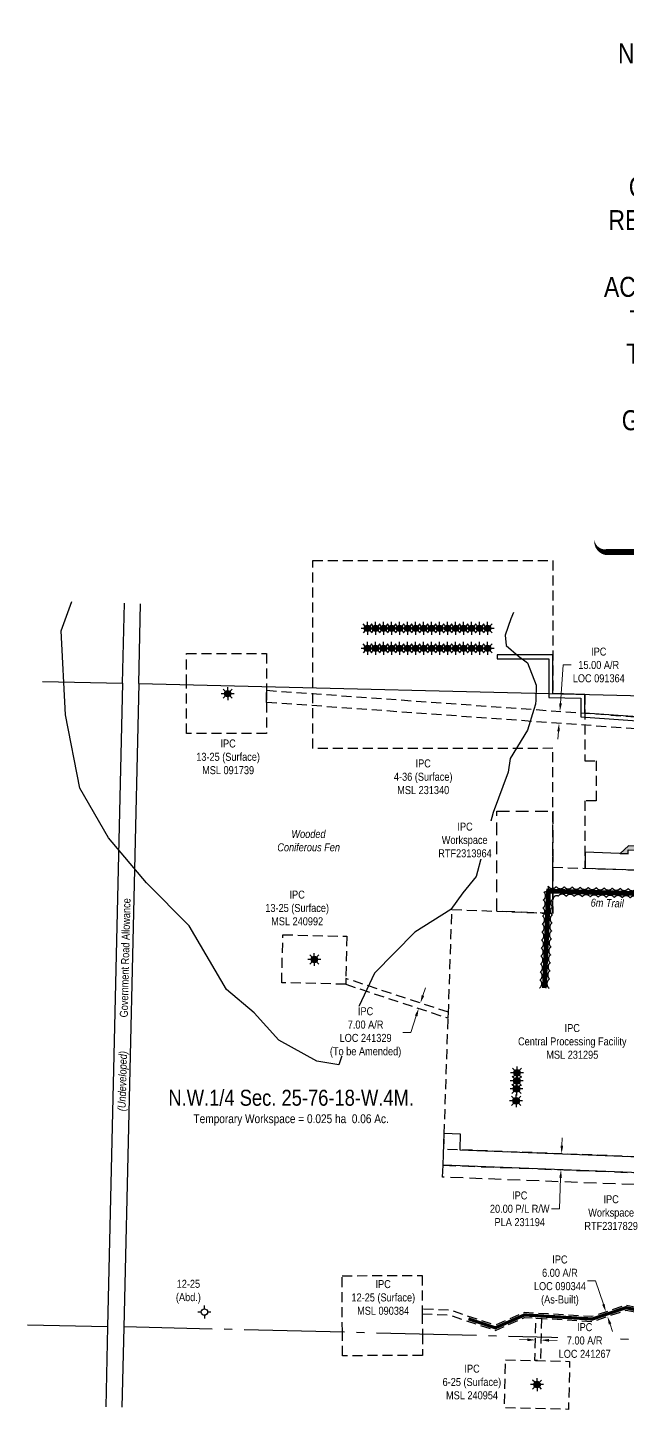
# Model space of a CAD drawing. Extents: x 394645 to 397479, y 6164206 to 6165973.
# Drawn here: x 394645 to 395394, y 6164246 to 6165973 of the extents above; entities that cross this region are included whole.
import ezdxf
from ezdxf.enums import TextEntityAlignment as Align

# ---------------------------------------------------------------- set-up
doc = ezdxf.new("R2010")
doc.units = 0
doc.header["$LTSCALE"] = 5
doc.header["$PDSIZE"] = 0.5
for name, pattern in [('0', [1, 1, 0]), ('foc-ACCESSROAD', [3.75, 2.5, -1.25]), ('foc-QUARTERLINE', [33, 25, -3, 2, -3]), ('HIDDEN2', [4.7625, 3.175, -1.5875])]:
    doc.linetypes.add(name, pattern=pattern)
doc.layers.get('Defpoints').update_dxf_attribs({"color": 9})
for name, color, linetype in [('AS-ROADS', 254, 'Continuous'), ('C-AR', 13, 'foc-ACCESSROAD'), ('C-RW', 13, 'Continuous'), ('C-SYMBOL', 7, 'Continuous'), ('C-WS', 13, 'foc-ACCESSROAD'), ('C-WS-S', 8, 'Continuous'), ('L-AREAWORK', 7, 'Continuous'), ('L-ROAD-T', 7, 'Continuous'), ('L-SEC', 7, 'Continuous'), ('L-SECQ', 8, 'foc-QUARTERLINE'), ('P-TEMP-H', 41, 'Continuous'), ('P-TEMP_WORKSPACE', 46, 'Continuous'), ('T-BUSH', 110, '0'), ('T-EXISTING TFA', 220, 'HIDDEN2'), ('T-EXISTING TFA-T', 220, 'Continuous'), ('WETLAND', 143, 'Continuous'), ('WETLAND-T', 146, 'Continuous')]:
    doc.layers.add(name, color=color, linetype=linetype)
for name, color, linetype, lineweight in [('C-AR-T', 13, 'Continuous', 9), ('C-RW-T', 13, 'Continuous', 9), ('C-WS-T', 13, 'Continuous', 9), ('T-TEXT', 48, 'Continuous', 18)]:
    doc.layers.add(name, color=color, linetype=linetype, lineweight=lineweight)
doc.layers.add('DISCLAIMER', color=7, linetype='Continuous', plot=False)
doc.styles.add('100L', font='ARIALN.TTF', dxfattribs={"height": 11})
doc.styles.add('175L', font='ARIALN.TTF', dxfattribs={"height": 20})
doc.styles.add('80', font='ARIALN.TTF', dxfattribs={"height": 10})
doc.styles.add('80CG', font='ARIALN.TTF', dxfattribs={"height": 10})
doc.styles.add('80L', font='ARIALN.TTF', dxfattribs={"height": 10})
doc.styles.add('80LS', font='ARIALNI.TTF', dxfattribs={"height": 10})
doc.dimstyles.new('Compass 5 000', dxfattribs={"dimscale": 5, "dimtxt": 9, "dimasz": 2, "dimexe": 0.2, "dimexo": 0.0625, "dimgap": 0.5, "dimtad": 0, "dimtih": 1, "dimtoh": 1, "dimzin": 0, "dimdsep": 46, "dimtxsty": '80CG', "dimcen": 0.1, "dimse1": 1, "dimse2": 1, "dimclrd": 256, "dimclrt": 256, "dimaunit": 1, "dimadec": 4, "dimazin": 0, "dimtfac": 0.06, "dimtofl": 0, "dimtmove": 0, "dimatfit": 1, "dimfxl": 0.2, "dimtolj": 1, "dimtzin": 0, "dimlwd": -1, "dimarcsym": 0})

# ---------------------------------------------------------------- blocks, each defined once
blk = doc.blocks.new('*D25')
at = {"layer": 'Defpoints', "color": 0, "transparency": 16777216}
for p in [(395421.3, 6164541.2), (395420.1, 6164526.2), (395420.7, 6164526.2)]:
    blk.add_point(p, dxfattribs=at)
at = {"layer": 'T-EXISTING TFA-T', "transparency": 16777216}
for p, q in [((395421.1, 6164551.2), (395421.5, 6164561.2)), ((395419.8, 6164516.2), (395418.8, 6164491.9)), ((395418.8, 6164491.9), (395408.8, 6164491.9))]:
    blk.add_line(p, q, dxfattribs=at)
for points in [[(395419.5, 6164551.3), (395422.8, 6164551.1), (395420.7, 6164541.2)], [(395418.1, 6164516.3), (395421.4, 6164516.2), (395420.1, 6164526.2)]]:
    blk.add_solid(points, dxfattribs=at)
at = {"layer": 'T-EXISTING TFA-T', "transparency": 16777216, "insert": (395373.6, 6164491.9), "char_height": 10, "attachment_point": 5, "style": '80CG', "bg_fill": 3, "box_fill_scale": 1.1, "bg_fill_color": 256, "bg_fill_true_color": 13158600, "bg_fill_transparency": 0}
blk.add_mtext('\\A1;IPC\\PWorkspace\\PRTF2317829', dxfattribs=at)
blk = doc.blocks.new('*D26')
at = {"layer": 'C-AR-T', "transparency": 16777216}
for p, q in [((395310.3, 6165128.3), (395313.8, 6165176.3)), ((395313.8, 6165176.3), (395323.8, 6165176.3)), ((395307.8, 6165093.4), (395307.1, 6165083.5))]:
    blk.add_line(p, q, dxfattribs=at)
for points in [[(395308.7, 6165128.5), (395312, 6165128.2), (395309.6, 6165118.4)], [(395306.2, 6165093.5), (395309.5, 6165093.3), (395308.5, 6165103.4)]]:
    blk.add_solid(points, dxfattribs=at)
at = {"layer": 'Defpoints', "color": 0, "transparency": 16777216}
for p in [(395258.3, 6165107), (395259.4, 6165122), (395308.5, 6165103.4)]:
    blk.add_point(p, dxfattribs=at)
at = {"layer": 'C-AR-T', "transparency": 16777216, "insert": (395358.1, 6165176.3), "char_height": 10, "attachment_point": 5, "style": '80CG', "bg_fill": 3, "box_fill_scale": 1.1, "bg_fill_color": 256, "bg_fill_true_color": 13158600, "bg_fill_transparency": 0}
blk.add_mtext('\\A1;IPC\\P15.00 A/R\\PLOC 091364', dxfattribs=at)
blk = doc.blocks.new('*D30')
at = {"layer": 'C-AR-T', "transparency": 16777216}
for p, q in [((395268.9, 6164333), (395258.9, 6164333.2)), ((395295.8, 6164332.4), (395306.2, 6164332.1))]:
    blk.add_line(p, q, dxfattribs=at)
for points in [[(395268.9, 6164334.7), (395268.8, 6164331.3), (395278.9, 6164332.8)], [(395295.9, 6164334), (395295.8, 6164330.7), (395285.8, 6164332.6)]]:
    blk.add_solid(points, dxfattribs=at)
at = {"layer": 'Defpoints', "color": 0, "transparency": 16777216}
for p in [(395285.8, 6164332.6), (395278.7, 6164325.4), (395285.7, 6164325.2)]:
    blk.add_point(p, dxfattribs=at)
at = {"layer": 'C-AR-T', "transparency": 16777216, "insert": (395340.5, 6164332.1), "char_height": 10, "attachment_point": 5, "style": '80CG', "bg_fill": 3, "box_fill_scale": 1.1, "bg_fill_color": 256, "bg_fill_true_color": 13158600, "bg_fill_transparency": 0}
blk.add_mtext('\\A1;IPC\\P7.00 A/R\\PLOC 241267', dxfattribs=at)
blk = doc.blocks.new('*D31')
at = {"layer": 'C-AR-T', "transparency": 16777216}
for p, q in [((395353.9, 6164406.9), (395343.9, 6164406.9)), ((395363.9, 6164377.4), (395353.9, 6164406.9)), ((395372.2, 6164352.7), (395375.4, 6164343.3))]:
    blk.add_line(p, q, dxfattribs=at)
for points in [[(395365.4, 6164377.9), (395362.3, 6164376.8), (395367.1, 6164367.9)], [(395373.8, 6164353.3), (395370.6, 6164352.2), (395369, 6164362.2)]]:
    blk.add_solid(points, dxfattribs=at)
at = {"layer": 'Defpoints', "color": 0, "transparency": 16777216}
for p in [(395367.1, 6164367.9), (395386.8, 6164374.5), (395388.7, 6164368.9)]:
    blk.add_point(p, dxfattribs=at)
at = {"layer": 'C-AR-T', "transparency": 16777216, "insert": (395309.6, 6164406.9), "char_height": 10, "attachment_point": 5, "style": '80CG'}
blk.add_mtext('\\A1;IPC\\P6.00 A/R\\PLOC 090344\\P(As-Built)', dxfattribs=at)
blk = doc.blocks.new('*D39')
at = {"layer": 'C-RW-T', "transparency": 16777216}
for p, q in [((395312, 6164575.5), (395312.4, 6164585.5)), ((395310.5, 6164535.5), (395309, 6164496.7)), ((395309, 6164496.7), (395299, 6164496.7))]:
    blk.add_line(p, q, dxfattribs=at)
for points in [[(395310.4, 6164575.5), (395313.7, 6164575.4), (395311.6, 6164565.5)], [(395308.8, 6164535.6), (395312.1, 6164535.4), (395310.9, 6164545.5)]]:
    blk.add_solid(points, dxfattribs=at)
at = {"layer": 'Defpoints', "color": 0, "transparency": 16777216}
for p in [(395265.9, 6164567.2), (395265.1, 6164547.3), (395310.9, 6164545.5)]:
    blk.add_point(p, dxfattribs=at)
at = {"layer": 'C-RW-T', "transparency": 16777216, "insert": (395259.4, 6164496.7), "char_height": 10, "attachment_point": 5, "style": '80CG'}
blk.add_mtext('\\A1;IPC\\P20.00 P/L R/W\\PPLA 231194', dxfattribs=at)
blk = doc.blocks.new('GABD')
for p, q in [((-0.81, 0), (-1.62, 0)), ((0, 0.81), (0, 1.62)), ((1.62, 0), (0.81, 0)), ((0, -0.81), (0, -1.62))]:
    blk.add_line(p, q)
blk.add_circle((0, 0), 0.8)
blk = doc.blocks.new('GAS')
h = blk.add_hatch(color=255)
h.dxf.hatch_style = 1
edge = h.paths.add_edge_path()
edge.add_arc((0, 0), 0.9, 0, 360)
for p, q in [((-0.81, 0), (-1.62, 0)), ((-0.57, 0.57), (-1.14, 1.14)), ((0, 0.81), (0, 1.62)), ((0.57, 0.57), (1.14, 1.14)), ((1.62, 0), (0.81, 0)), ((-0.57, -0.57), (-1.14, -1.14)), ((0, -0.81), (0, -1.62)), ((1.14, -1.14), (0.57, -0.57))]:
    blk.add_line(p, q)
blk.add_circle((0, 0), 0.8)
blk = doc.blocks.new('*D47')
at = {"layer": 'C-AR-T', "transparency": 16777216}
for p, q in [((395138.5, 6164763.3), (395141.6, 6164772.8)), ((395130, 6164737.7), (395123.2, 6164717.1)), ((395123.2, 6164717.1), (395113.2, 6164717.1))]:
    blk.add_line(p, q, dxfattribs=at)
for points in [[(395136.9, 6164763.8), (395140.1, 6164762.8), (395135.3, 6164753.8)], [(395128.4, 6164738.2), (395131.6, 6164737.1), (395133.1, 6164747.2)]]:
    blk.add_solid(points, dxfattribs=at)
at = {"layer": 'Defpoints', "color": 0, "transparency": 16777216}
for p in [(395135.3, 6164753.8), (395149.5, 6164749.1), (395147.3, 6164742.5)]:
    blk.add_point(p, dxfattribs=at)
at = {"layer": 'C-AR-T', "transparency": 16777216, "insert": (395066.8, 6164717.1), "char_height": 10, "attachment_point": 5, "style": '80CG', "bg_fill": 3, "box_fill_scale": 1.1, "bg_fill_color": 256, "bg_fill_true_color": 13158600, "bg_fill_transparency": 0}
blk.add_mtext('\\A1;IPC\\P7.00 A/R\\PLOC 241329\\P(To be Amended)', dxfattribs=at)
blk = doc.blocks.new('Disclaimer_Legal')
at = {"layer": 'DISCLAIMER', "color": 254, "flags": 128}
blk.add_lwpolyline([(-3612.9, -1104.6, 37.5, 37.5, 0), (4096.1, -1104.6, 37.5, 37.5, 0.414214), (4171.1, -1029.6, 37.5, 37.5, 0), (4171.1, 2078.7, 37.5, 0, 0.414214), (4096.1, 2153.7, 0, 0, 0), (-3612.9, 2153.7, 0, 0, 0.414214), (-3687.9, 2078.7, 0, 0, 0), (-3687.9, -1029.6, 0, 37.5, 0.414214)], format="xyseb", close=True, dxfattribs=at)
at = {"layer": 'DISCLAIMER', "color": 254, "insert": (241.6, 533.9), "char_height": 125, "width": 7717.568, "attachment_point": 5, "style": '80'}
blk.add_mtext('NOTICE TO THE CORPORATION, PERSON &/OR PERSONS REGARDING THIS COMPUTER AIDED DESIGN AND DRAFTING (CADD) FILES. ACCEPTANCE OF THE CADD DATA IS BASED ON THE FOLLOWING DISCLAIMER WHICH COVERS ALL CADD DATA RECIEVED FROM COMPASS GEOMATICS LTD.\\P{\\fArial Narrow|b1|i0|c0|p34;DISCLAIMER}\\PCOMPASS GEOMATICS LTD. MAKES NO REPRESENTATION OR WARRANTIES, EXPRESS OR IMPLIED, WITH RESPECT TO THE REUSE OF THE DATA PROVIDED HEREWITH, REGARDLESS OF ITS FORMAT OR THE MEANS OF ITS TRANSMISSION. THERE IS NO GUARANTEE OR REPRESENTATION TO THE USER AS TO THE ACCURACY, CURRENCY, SUITABILITY OR RELIABILITY OF THIS DATA FOR ANY PURPOSE. THE USER ACCEPTS THE DATA "AS IS", AND ASSUMES ALL RISKS ASSOCIATED WITH ITS USE. BY ACCEPTANCE OF THIS DATA, THE USER AGREES NOT TO TRANSMIT THIS DATA OR PROVIDE ACCESS OR ANY PART OF IT TO ANOTHER PARTY UNLESS THE USER SHALL INCLUDE WITH THE DATA A COPY OF THIS DISCLAIMER. COMPASS GEOMATICS LTD. ASSUMES NO RESPONSIBILITY FOR ACTUAL OR CONSEQUENTIAL DAMAGE AS A RESULT OF ANY USER\'S RELIANCE ON THIS DATA. THIS CADD FILE IS FOR ILLUSTRATION PURPOSES ONLY.\\PIF YOU REQUIRE MORE ACCURATE INFORMATION, PLEASE CONTACT DARCI ANGLEHART AT COMPASS GEOMATICS LTD. VIA EMAIL: darci.anglehart@compassgeomatics.ca OR CELL: 506-961-7292', dxfattribs=at)

msp = doc.modelspace()

# ---------------------------------------------------------------- hatches: boundary and pattern name
at = {"layer": 'P-TEMP-H'}
h = msp.add_hatch(color=256, dxfattribs=at)
h.dxf.hatch_style = 1
h.paths.add_polyline_path([(395394.647, 6164940.506), (395394.842, 6164945.499), (395424.805, 6164944.542), (395424.611, 6164939.549), (395434.78, 6164939.225), (395425.093, 6164949.551), (395395.108, 6164950.508), (395384.782, 6164940.821)])

# ---------------------------------------------------------------- linework, layer by layer
at = {"layer": 'AS-ROADS', "flags": 128}
for points, const_width in [([(395675.426, 6164938.214), (395490.463, 6164946.338), (395450.158, 6164889.458), (395295.367, 6164893.727), (395290.175, 6164772.5)], 6), ([(395606.298, 6164378.943), (395568.374, 6164372.727), (395505.881, 6164375.319), (395448.094, 6164361.685), (395392.035, 6164373.149), (395350.032, 6164358.976), (395265.308, 6164364.09), (395228.939, 6164347.981), (395195.273, 6164359.201)], 3.999)]:
    msp.add_lwpolyline(points, dxfattribs=dict(at, const_width=const_width))
at = {"layer": 'C-AR'}
for points in [[(395442.324, 6165108.834), (395442.321, 6165093.801), (394943.128, 6165129.626), (394943.125, 6165144.659), (395442.324, 6165108.834)], [(395041.944, 6164777.331), (395170.017, 6164734.954), (395170.269, 6164742.244), (395042.157, 6164784.634), (395041.983, 6164777.33)]]:
    msp.add_lwpolyline(points, close=True, dxfattribs=at)
at = {"layer": 'C-AR', "flags": 128}
for points in [[(395137.65, 6164365.417), (395171.077, 6164364.104), (395229.092, 6164344.769), (395265.856, 6164361.053), (395350.436, 6164355.947), (395392.227, 6164370.049), (395448.14, 6164358.615), (395506.169, 6164372.306), (395568.556, 6164369.718), (395606.326, 6164375.909), (395658.406, 6164368.447), (395698.47, 6164375.154), (395728.314, 6164378.02), (395778.631, 6164378.705), (395793.622, 6164378.423), (395793.861, 6164384.413), (395777.861, 6164384.696), (395727.985, 6164384.014), (395696.64, 6164380.997), (395657.646, 6164374.397), (395606.27, 6164381.977), (395568.192, 6164375.736), (395505.593, 6164378.332), (395448.048, 6164364.755), (395391.843, 6164376.249), (395349.628, 6164362.005), (395264.76, 6164367.127), (395228.786, 6164351.193), (395172.166, 6164370.063), (395137.629, 6164371.42)], [(395286.486, 6164359.571), (395285.24, 6164306.907), (395278.245, 6164307.074), (395279.493, 6164359.845)]]:
    msp.add_lwpolyline(points, close=True, dxfattribs=at)
at = {"layer": 'C-RW', "flags": 128}
msp.add_lwpolyline([(395805.928, 6165165.221), (395806.125, 6165170.216), (395694.765, 6165174.61), (395690.738, 6165075.746), (395542.31, 6165099.408), (395542.309, 6165104.43), (395442.325, 6165113.856), (395442.324, 6165108.834), (395340.827, 6165116.113), (395340.826, 6165139.569), (395300.826, 6165140.575), (395300.826, 6165189.184), (395231.319, 6165189.185), (395231.319, 6165184.186), (395295.828, 6165184.186), (395295.828, 6165135.702), (395335.828, 6165134.695), (395335.828, 6165111.461), (395447.321, 6165103.464), (395447.322, 6165108.364), (395537.312, 6165099.881), (395537.312, 6165095.143), (395695.504, 6165069.925), (395699.556, 6165169.419)], close=True, dxfattribs=at)
at = {"layer": 'C-RW'}
msp.add_lwpolyline([(395394.647, 6164940.506), (395340.975, 6164942.22), (395340.996, 6164922.223), (395634.279, 6164912.86)], dxfattribs=at)
msp.add_lwpolyline([(395165.065, 6164591.187), (395185.046, 6164590.498), (395184.354, 6164570.427), (395846.583, 6164544.614), (395846.367, 6164529.617), (395784.206, 6164532.04), (395784.025, 6164527.045), (395163.687, 6164551.225)], close=True, dxfattribs=at)
at = {"layer": 'C-WS'}
for points in [[(395300.83, 6164923.504), (395300.827, 6165072.159), (395000.909, 6165072.15), (395000.934, 6165148.152), (395000.941, 6165307.08), (395300.827, 6165307.05), (395300.81, 6165140.621), (395340.827, 6165139.584), (395340.827, 6165056.513), (395354.822, 6165056.513), (395354.822, 6165006.631), (395340.827, 6165006.631), (395340.827, 6164922.226)], [(395790.176, 6164696.297), (395784.751, 6164547.024), (395574.888, 6164555.178), (395164.376, 6164571.206), (395174.704, 6164870.81), (395300.838, 6164865.794), (395300.794, 6164923.504), (395634.215, 6164912.859), (395834.134, 6164905.02), (395828.944, 6164771.165), (395812.549, 6164740.56), (395790.176, 6164696.297)]]:
    msp.add_lwpolyline(points, dxfattribs=at)
for points in [[(394943.133, 6165090.715), (394843.186, 6165090.728), (394843.179, 6165152.124), (394843.175, 6165190.701), (394943.114, 6165190.681), (394943.124, 6165149.597), (394943.125, 6165144.659), (394943.128, 6165129.626), (394943.133, 6165090.715)], [(395043.414, 6164837.292), (395041.983, 6164777.33), (394962.034, 6164779.238), (394963.465, 6164839.199)], [(395137.828, 6164313.434), (395037.865, 6164313.092), (395037.764, 6164342.41), (395037.523, 6164413.055), (395137.485, 6164413.397), (395137.629, 6164371.42), (395137.65, 6164365.417), (395137.736, 6164339.924), (395137.828, 6164313.434)]]:
    msp.add_lwpolyline(points, close=True, dxfattribs=at)
at = {"layer": 'C-WS', "flags": 128}
msp.add_lwpolyline([(395241.774, 6164307.944), (395321.713, 6164306.037), (395320.294, 6164246.073), (395240.33, 6164247.986)], close=True, dxfattribs=at)
at = {"layer": 'L-SEC'}
for p, q in [((394763.294, 6165153.442, 602.197), (394765.584, 6165253.38, 602.197)), ((394783.398, 6165152.981, 602.197), (394785.687, 6165252.877, 602.197)), ((394663.36, 6165155.875, 602.197), (394763.294, 6165153.442, 602.197)), ((394763.294, 6165153.442, 602.197), (394744.556, 6164349.014, 602.197)), ((394783.398, 6165152.974, 602.197), (394764.66, 6164348.546, 602.197)), ((396392.964, 6165113.317, 626.499), (394783.398, 6165152.947, 602.497)), ((394744.556, 6164349.014, 602.197), (394742.228, 6164249.366, 602.197)), ((394764.66, 6164348.544, 602.197), (394762.332, 6164248.863, 602.197))]:
    msp.add_line(p, q, dxfattribs=at)
at = {"layer": 'L-SECQ'}
for p, q in [((394744.556, 6164349.014, 602.197), (394644.622, 6164351.485, 602.197)), ((395535.114, 6164330.066), (394764.974, 6164349.207))]:
    msp.add_line(p, q, dxfattribs=at)
at = {"layer": 'P-TEMP_WORKSPACE', "flags": 128}
msp.add_lwpolyline([(395394.647, 6164940.506), (395394.842, 6164945.499), (395424.805, 6164944.542), (395424.611, 6164939.549), (395434.78, 6164939.225), (395425.093, 6164949.551), (395395.108, 6164950.508), (395384.782, 6164940.821)], close=True, dxfattribs=at)
at = {"layer": 'T-BUSH', "flags": 128}
for points in [[(395284.183, 6164772.757, 0.52056705), (395284.61, 6164782.744, 0.52056705), (395285.038, 6164792.731, 0.52056705), (395285.466, 6164802.718, 0.52056705), (395285.894, 6164812.706, 0.52056705), (395286.321, 6164822.693, 0.52056705), (395286.749, 6164832.68, 0.52056705), (395287.177, 6164842.667, 0.52056705), (395287.605, 6164852.654, 0.52056705), (395288.032, 6164862.642, 0.52056705), (395288.46, 6164872.629, 0.52056705), (395288.888, 6164882.616, 0.52056705), (395289.316, 6164892.603, 0.52056705), (395295.023, 6164899.737, 0.52056705), (395305.016, 6164899.461, 0.52056705), (395315.009, 6164899.185, 0.52056705), (395325.001, 6164898.91, 0.52056705), (395334.994, 6164898.634, 0.52056705), (395344.986, 6164898.359, 0.52056705), (395354.979, 6164898.083, 0.52056705), (395364.972, 6164897.807, 0.52056705), (395374.964, 6164897.532, 0.52056705), (395384.957, 6164897.256, 0.52056705), (395394.949, 6164896.981, 0.52056705), (395404.942, 6164896.705, 0.52056705), (395414.934, 6164896.43, 0.52056705), (395424.927, 6164896.154, 0.52056705), (395434.92, 6164895.878, 0.52056705), (395444.912, 6164895.603, 0.52056705), (395451.628, 6164901.893, 0.52056705), (395457.414, 6164910.044, 0.52056705), (395463.2, 6164918.196, 0.52056705), (395468.987, 6164926.347, 0.52056705), (395474.773, 6164934.499, 0.52056705), (395480.559, 6164942.65, 0.52056705), (395486.345, 6164950.801, 0.52056705), (395495.874, 6164951.138, 0.52056705), (395505.852, 6164950.534, 0.52056705), (395515.879, 6164950.825, 0.52056705), (395515.879, 6164950.825, 0.52056705), (395526.227, 6164950.701, 0.52056705), (395526.227, 6164950.701, 0.52056705), (395536.476, 6164950.479, 0.52056705), (395536.476, 6164950.479, 0.52056705), (395546.621, 6164949.864, 0.52056705), (395546.621, 6164949.864)], [(395582.039, 6164903.444, 0.52056705), (395581.074, 6164913.393, 0.52056705), (395578.934, 6164923.139, 0.52056705), (395575.936, 6164932.591, 0.52056705), (395568.018, 6164936.269, 0.52056705), (395558.026, 6164936.067, 0.52056705), (395548.042, 6164936.574, 0.52056705), (395538.059, 6164937.081, 0.52056705), (395528.075, 6164937.588, 0.52056705), (395518.091, 6164938.096, 0.52056705), (395508.108, 6164938.603, 0.52056705), (395498.124, 6164939.11, 0.52056705), (395490.281, 6164935.271, 0.52056705), (395484.597, 6164927.048, 0.52056705), (395478.912, 6164918.825, 0.52056705), (395473.227, 6164910.603, 0.52056705), (395467.543, 6164902.38, 0.52056705), (395461.858, 6164894.157, 0.52056705), (395456.173, 6164885.935, 0.52056705), (395447.339, 6164883.906, 0.52056705), (395437.346, 6164884.157, 0.52056705), (395427.352, 6164884.408, 0.52056705), (395417.359, 6164884.659, 0.52056705), (395407.366, 6164884.909, 0.52056705), (395397.373, 6164885.16, 0.52056705), (395387.379, 6164885.411, 0.52056705), (395377.386, 6164885.662, 0.52056705), (395367.393, 6164885.912, 0.52056705), (395357.4, 6164886.163, 0.52056705), (395347.406, 6164886.414, 0.52056705), (395337.413, 6164886.665, 0.52056705), (395327.42, 6164886.916, 0.52056705), (395317.427, 6164887.166, 0.52056705), (395307.433, 6164887.417, 0.52056705), (395300.95, 6164883.911, 0.52056705), (395300.522, 6164873.924, 0.52056705), (395300.094, 6164863.937, 0.52056705), (395299.667, 6164853.95, 0.52056705), (395299.239, 6164843.963, 0.52056705), (395298.811, 6164833.975, 0.52056705), (395298.384, 6164823.988, 0.52056705), (395297.956, 6164814.001, 0.52056705), (395297.528, 6164804.014, 0.52056705), (395297.1, 6164794.026, 0.52056705), (395296.673, 6164784.039, 0.52056705), (395296.167, 6164772.243, 0.52056705)]]:
    msp.add_lwpolyline(points, format="xyb", dxfattribs=at)
at = {"layer": 'T-EXISTING TFA'}
msp.add_lwpolyline([(395300.827, 6164865.766), (395230.852, 6164868.554), (395230.852, 6164993.608), (395300.827, 6164993.608), (395300.827, 6164865.766), (395300.827, 6164990.819)], dxfattribs=at)
msp.add_lwpolyline([(395163.687, 6164551.225), (395784.025, 6164527.045), (395783.48, 6164512.06), (395163.013, 6164536.245), (395163.687, 6164551.225)], close=True, dxfattribs=at)
at = {"layer": 'WETLAND'}
msp.add_lwpolyline([(395251.676, 6165241.921), (395248.346, 6165234.023), (395241.382, 6165213.728), (395242.576, 6165200.596), (395257.734, 6165187.496), (395268.916, 6165178.955), (395280.089, 6165151.267), (395279.31, 6165132.201), (395279.117, 6165127.464), (395276.982, 6165120.653), (395268.916, 6165094.917), (395247.542, 6165059.456), (395244.755, 6165042.303), (395226.035, 6164991.837), (395204.992, 6164911.87), (395188.358, 6164891.568), (395173.475, 6164870.788), (395128.418, 6164842.507), (395077.883, 6164791.06), (395055.496, 6164743.275), (395033.529, 6164676.59), (395005.859, 6164681.206), (394958.291, 6164707.356), (394927.799, 6164741.581), (394893.241, 6164770.756), (394846.498, 6164850.465), (394792.967, 6164904.14), (394745.63, 6164960.477), (394709.929, 6165022.184), (394691.81, 6165113.833), (394686.557, 6165219.084), (394699.742, 6165255.727)], dxfattribs=at)

# ---------------------------------------------------------------- block references
at = {"layer": 'C-WS-S'}
for name, p, xscale, yscale, zscale in [('GAS', (395069.292, 6165222.102), 5, 5, 5), ('GAS', (395079.305, 6165222.092), 5, 5, 5), ('GAS', (395089.32, 6165222.106), 5, 5, 5), ('GAS', (395099.289, 6165222.135), 5, 5, 5), ('GAS', (395109.321, 6165222.09), 5, 5, 5), ('GAS', (395119.323, 6165222.123), 5, 5, 5), ('GAS', (395129.295, 6165222.075), 5, 5, 5), ('GAS', (395139.298, 6165222.112), 5, 5, 5), ('GAS', (395149.272, 6165222.113), 5, 5, 5), ('GAS', (395159.277, 6165222.128), 5, 5, 5), ('GAS', (395169.288, 6165222.142), 5, 5, 5), ('GAS', (395179.267, 6165222.091), 5, 5, 5), ('GAS', (395189.244, 6165222.078), 5, 5, 5), ('GAS', (395199.259, 6165222.109), 5, 5, 5), ('GAS', (395209.276, 6165222.103), 5, 5, 5), ('GAS', (395219.256, 6165222.089), 5, 5, 5), ('GAS', (395069.304, 6165197.12), 5, 5, 5), ('GAS', (395079.268, 6165197.08), 5, 5, 5), ('GAS', (395089.308, 6165197.095), 5, 5, 5), ('GAS', (395099.315, 6165197.1), 5, 5, 5), ('GAS', (395109.292, 6165197.109), 5, 5, 5), ('GAS', (395119.296, 6165197.114), 5, 5, 5), ('GAS', (395129.297, 6165197.136), 5, 5, 5), ('GAS', (395139.291, 6165197.108), 5, 5, 5), ('GAS', (395149.285, 6165197.104), 5, 5, 5), ('GAS', (395159.289, 6165197.132), 5, 5, 5), ('GAS', (395169.249, 6165197.068), 5, 5, 5), ('GAS', (395179.283, 6165197.112), 5, 5, 5), ('GAS', (395189.272, 6165197.129), 5, 5, 5), ('GAS', (395199.275, 6165197.082), 5, 5, 5), ('GAS', (395209.253, 6165197.108), 5, 5, 5), ('GAS', (395219.261, 6165197.116), 5, 5, 5), ('GAS', (394894.553, 6165140.43), 4.998209999999951, 4.998209999999951, 4.998209999999951), ('GAS', (395002.725, 6164808.264), 5, 5, 5), ('GAS', (395255.991, 6164666.586), 4.998209999999951, 4.998209999999951, 4.998209999999951), ('GAS', (395255.688, 6164656.573), 4.998209999999951, 4.998209999999951, 4.998209999999951), ('GAS', (395254.902, 6164631.652), 4.998209999999951, 4.998209999999951, 4.998209999999951), ('GAS', (395255.322, 6164646.561), 4.998209999999951, 4.998209999999951, 4.998209999999951), ('GABD', (394865.446, 6164367.668), 4.99999999999995, 4.99999999999995, 4.99999999999995)]:
    msp.add_blockref(name, p, dxfattribs=dict(at, xscale=xscale, yscale=yscale, zscale=zscale))
at = {"layer": 'Defpoints', "xscale": 0.2, "yscale": 0.2, "zscale": 0.2}
msp.add_blockref('Disclaimer_Legal', (396090.327, 6165538.321), dxfattribs=at)

# ---------------------------------------------------------------- texts
at = {"layer": 'C-SYMBOL', "color": 3, "style": '175L'}
msp.add_text('N.W.1/4 Sec. 25-76-18-W.4M.', height=19.99284, dxfattribs=at).set_placement((394973.841, 6164619.519), align=Align.BOTTOM_CENTER)
at = {"layer": 'C-WS-T', "attachment_point": 5, "style": '80CG'}
for s, insert, char_height, width in [('\\A1;IPC\\PCentral Processing Facility\\PMSL 231295', (395325.038, 6164705.862), 9.99642, 135.56305), ('\\A1;12-25\\P(Abd.)', (394845.44, 6164393.149), 9.9964, 30.587)]:
    msp.add_mtext(s, dxfattribs=dict(at, insert=insert, char_height=char_height, width=width))
at = {"layer": 'C-WS-T', "char_height": 9.99976, "attachment_point": 1, "style": '80L'}
for s, insert in [('\\pi36.14396;IPC\\P\\pi6.07646;12-25 (Surface)\\P\\pi13.13632;MSL 090384', (395043.078, 6164407.645)), ('\\pi36.14396;IPC\\P\\pi8.85266;6-25 (Surface)\\P\\pi13.13632;MSL 240954', (395154.148, 6164301.962))]:
    msp.add_mtext_dynamic_manual_height_columns(s, width=89.81821, gutter_width=50.018, heights=[0], dxfattribs=dict(at, insert=insert))
at = {"layer": 'L-AREAWORK', "color": 5, "style": '100L'}
msp.add_text('Temporary Workspace = 0.025 ha  0.06 Ac.', height=10.99606, dxfattribs=at).set_placement((394973.841, 6164600.484), align=Align.BOTTOM_CENTER)
at = {"layer": 'L-ROAD-T', "style": '80L'}
msp.add_text('Government Road Allowance', height=9.99642, rotation=88.665632, dxfattribs=at).set_placement((394766.438, 6164810.386), align=Align.MIDDLE_CENTER)
at = {"layer": 'T-TEXT', "style": '80LS'}
msp.add_text('(Undeveloped)', height=9.99642, rotation=88.665632, dxfattribs=at).set_placement((394762.848, 6164656.296), align=Align.MIDDLE_CENTER)
at = {"layer": 'T-TEXT', "insert": (395348.174, 6164884.354), "char_height": 9.99641, "attachment_point": 1, "rotation": 358.420233, "style": '80L'}
msp.add_mtext_dynamic_manual_height_columns('{\\fArial Narrow|b0|i1|c0|p34;6m Trail}', width=41.95539, gutter_width=50, heights=[0], dxfattribs=at)

# ---------------------------------------------------------------- dimensions: what is measured, and where the dimension line sits
at = {"layer": 'C-RW-T'}
dim = msp.add_linear_dim(base=(395310.858, 6164545.488), p1=(395265.899, 6164567.249), p2=(395265.121, 6164547.271), angle=267.767786, text='IPC\\P20.00 P/L R/W\\PPLA 231194', dimstyle='Compass 5 000', dxfattribs=at)
dim.commit()
dim.dimension.update_dxf_attribs({"geometry": '*D39', "text_midpoint": (395259.417, 6164496.693), "dimtype": 161})

# ---------------------------------------------------------------- next in the draw order: texts
at = {"layer": 'C-WS-T', "char_height": 9.99642, "width": 78.96667, "attachment_point": 5, "style": '80CG', "bg_fill": 2}
for s, insert in [('\\A1;IPC\\P13-25 (Surface)\\PMSL 091739', (394895.062, 6165061.469)), ('\\A1;IPC\\P13-25 (Surface)\\PMSL 240992', (394981.323, 6164872.605))]:
    msp.add_mtext(s, dxfattribs=dict(at, insert=insert))
at = {"layer": 'C-WS-T', "insert": (395138.799, 6165036.584), "char_height": 9.99642, "width": 78.96667, "attachment_point": 5, "style": '80CG', "bg_fill": 3, "box_fill_scale": 1.15, "bg_fill_color": 256, "bg_fill_true_color": 256, "bg_fill_transparency": 0}
msp.add_mtext('\\A1;IPC\\P4-36 (Surface)\\PMSL 231340', dxfattribs=at)
at = {"layer": 'T-EXISTING TFA-T', "insert": (395157.084, 6164979.33), "char_height": 9.99633, "attachment_point": 1, "style": '80L', "bg_fill": 3, "box_fill_scale": 1.2, "bg_fill_color": 256, "bg_fill_transparency": 0}
msp.add_mtext_dynamic_manual_height_columns('\\pi24.42371;IPC\\P\\pi4.87427;Workspace\\P\\pi0.48979;RTF2313964', width=66.37168, gutter_width=50, heights=[0], dxfattribs=at)
at = {"layer": 'WETLAND-T', "insert": (394953.899, 6164970.135), "char_height": 9.99633, "attachment_point": 1, "style": '80L', "bg_fill": 3, "box_fill_scale": 1.1, "bg_fill_color": 256, "bg_fill_transparency": 0}
msp.add_mtext_dynamic_manual_height_columns('\\pi20.26218;{\\fArial Narrow|b0|i1|c0|p34;Wooded \\P\\pi2.66291;Coniferous Fen}', width=82.30302, gutter_width=50, heights=[0], dxfattribs=at)

# ---------------------------------------------------------------- next in the draw order: dimensions: what is measured, and where the dimension line sits
at = {"layer": 'C-AR-T', "color": 3}
dim = msp.add_linear_dim(base=(395308.545, 6165103.402), p1=(395259.39, 6165121.962), p2=(395258.316, 6165107.006), angle=265.895168, text='IPC\\P15.00 A/R\\PLOC 091364', dimstyle='Compass 5 000', override={"dimtfill": 1}, dxfattribs=at)
dim.commit()
dim.dimension.update_dxf_attribs({"geometry": '*D26', "text_midpoint": (395358.068, 6165176.301), "dimtype": 161})
at = {"layer": 'C-AR-T'}
for base, p1, p2, angle, text, picture, middle in [((395135.347, 6164753.799), (395147.32, 6164742.464), (395149.519, 6164749.11), 71.691631, 'IPC\\P7.00 A/R\\PLOC 241329\\P(To be Amended)', '*D47', (395066.824, 6164717.104)), ((395285.848, 6164332.589), (395278.677, 6164325.351), (395285.673, 6164325.185), 358.644394, 'IPC\\P7.00 A/R\\PLOC 241267', '*D30', (395340.477, 6164332.107))]:
    dim = msp.add_linear_dim(base=base, p1=p1, p2=p2, angle=angle, text=text, dimstyle='Compass 5 000', override={"dimtfill": 1}, dxfattribs=at)
    dim.commit()
    dim.dimension.update_dxf_attribs({"geometry": picture, "text_midpoint": middle, "dimtype": 161})
at = {"layer": 'T-EXISTING TFA-T'}
dim = msp.add_linear_dim(base=(395420.148, 6164526.222), p1=(395421.277, 6164541.184), p2=(395420.693, 6164526.201), angle=267.767786, text='IPC\\PWorkspace\\PRTF2317829', dimstyle='Compass 5 000', override={"dimtfill": 1}, dxfattribs=at)
dim.commit()
dim.dimension.update_dxf_attribs({"geometry": '*D25', "text_midpoint": (395373.578, 6164491.901), "dimtype": 161})

# ---------------------------------------------------------------- next in the draw order: block references
at = {"layer": 'C-WS-S', "xscale": 4.999999999999968, "yscale": 4.999999999999968, "zscale": 4.999999999999968}
msp.add_blockref('GAS', (395281.033, 6164277.015), dxfattribs=at)

# ---------------------------------------------------------------- next in the draw order: dimensions: what is measured, and where the dimension line sits
at = {"layer": 'C-AR-T', "color": 6}
dim = msp.add_linear_dim(base=(395367.064, 6164367.888), p1=(395388.717, 6164368.864), p2=(395386.799, 6164374.547), angle=108.64585, text='IPC\\P6.00 A/R\\PLOC 090344\\P(As-Built)', dimstyle='Compass 5 000', dxfattribs=at)
dim.commit()
dim.dimension.update_dxf_attribs({"geometry": '*D31', "text_midpoint": (395309.597, 6164406.938), "dimtype": 161})

doc.saveas('drawing.dxf')
